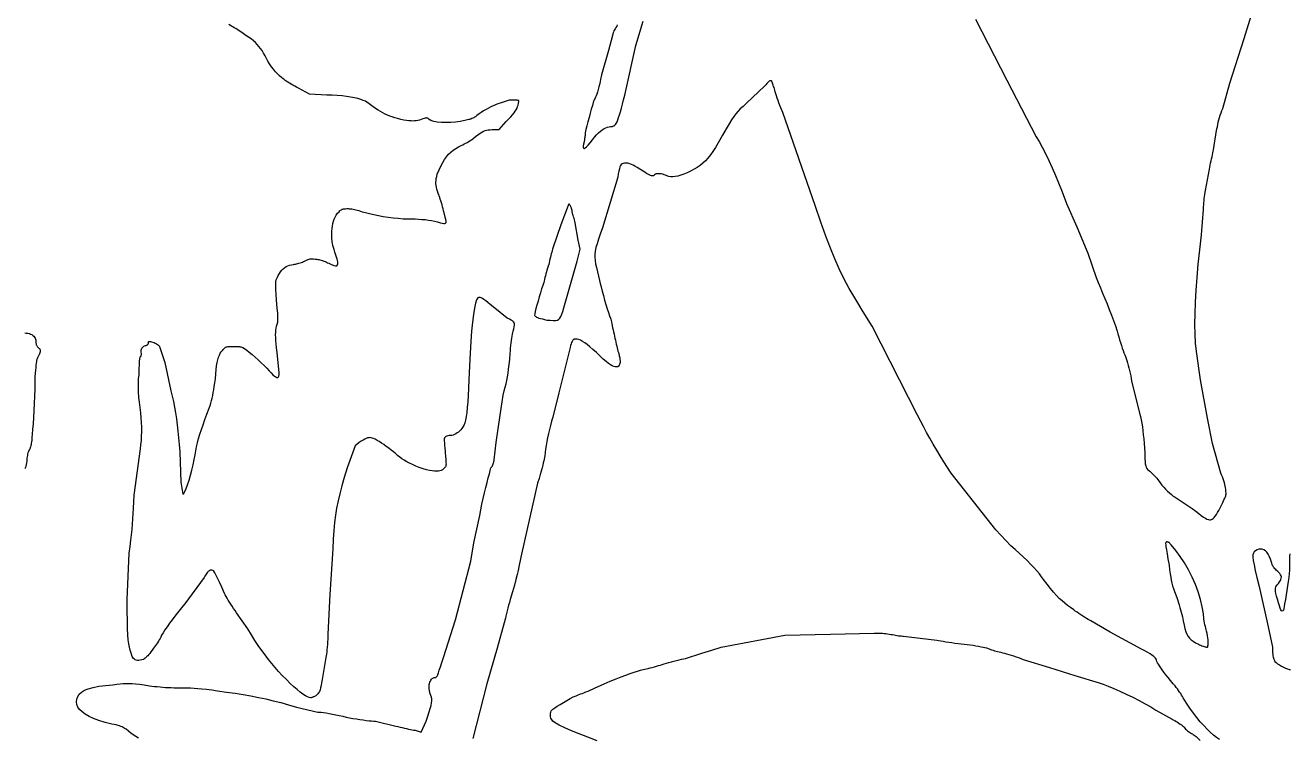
# Model space of a CAD drawing. Extents: x 0.1 to 14.4, y 0 to 16.2.
# Drawn here: x 6.269 to 10.015, y 6.549 to 8.661 of the extents above; entities that cross this region are included whole.
import ezdxf

# ---------------------------------------------------------------- set-up
doc = ezdxf.new("R2010")
doc.units = 0
doc.layers.add('1', color=1, linetype='CONTINUOUS')

msp = doc.modelspace()

# ---------------------------------------------------------------- linework, layer by layer
at = {"layer": '1', "linetype": 'CONTINUOUS'}
for points in [[(9.0841, 8.6787), (9.1772, 8.4985), (9.2643, 8.3303), (9.2728, 8.3162), (9.282, 8.2993), (9.2917, 8.2803), (9.3016, 8.2597), (9.3116, 8.238), (9.3214, 8.2157), (9.3307, 8.1935), (9.3395, 8.1718), (9.3475, 8.1511), (9.3544, 8.1321), (9.3844, 8.0631), (9.4174, 7.985), (9.4414, 7.9129), (9.4478, 7.8982), (9.4543, 7.8828), (9.4609, 7.867), (9.4675, 7.8508), (9.4741, 7.8345), (9.4806, 7.818), (9.4869, 7.8016), (9.493, 7.7853), (9.4989, 7.7693), (9.5045, 7.7538), (9.5065, 7.7455), (9.5087, 7.737), (9.5112, 7.7285), (9.5138, 7.72), (9.5165, 7.7117), (9.5192, 7.7038), (9.5218, 7.6964), (9.5243, 7.6897), (9.5266, 7.6837), (9.5285, 7.6787), (9.5304, 7.6729), (9.5324, 7.6666), (9.5345, 7.6597), (9.5366, 7.6524), (9.5387, 7.6449), (9.5406, 7.6372), (9.5425, 7.6294), (9.5441, 7.6216), (9.5455, 7.614), (9.5465, 7.6066), (9.5706, 7.5105), (9.5731, 7.5012), (9.5753, 7.4914), (9.5772, 7.481), (9.5789, 7.4702), (9.5803, 7.4587), (9.5816, 7.4467), (9.5827, 7.4342), (9.5837, 7.4211), (9.5847, 7.4075), (9.5856, 7.3934), (9.5857, 7.3833), (9.586, 7.3745), (9.5866, 7.367), (9.5874, 7.3605), (9.5886, 7.3551), (9.5901, 7.3506), (9.5921, 7.3468), (9.5944, 7.3438), (9.5973, 7.3413), (9.6006, 7.3393), (9.6216, 7.3183), (9.6263, 7.3112), (9.6313, 7.3043), (9.6365, 7.2977), (9.6419, 7.2913), (9.6475, 7.2853), (9.6532, 7.2796), (9.6589, 7.2743), (9.6646, 7.2695), (9.6702, 7.2651), (9.6757, 7.2613), (9.7267, 7.2282), (9.7368, 7.2199), (9.7456, 7.213), (9.7532, 7.2073), (9.7598, 7.2028), (9.7654, 7.1993), (9.7702, 7.1969), (9.7743, 7.1953), (9.7779, 7.1946), (9.781, 7.1946), (9.7838, 7.1952), (9.7858, 7.1965), (9.7884, 7.1988), (9.7913, 7.2019), (9.7945, 7.2058), (9.798, 7.2106), (9.8017, 7.2162), (9.8055, 7.2225), (9.8094, 7.2297), (9.8131, 7.2376), (9.8168, 7.2462), (9.8193, 7.2512), (9.8215, 7.2555), (9.8233, 7.2591), (9.8247, 7.2624), (9.8258, 7.2654), (9.8265, 7.2683), (9.8269, 7.2713), (9.8269, 7.2745), (9.8265, 7.2781), (9.8258, 7.2823), (9.8256, 7.2854), (9.8251, 7.2893), (9.8243, 7.2939), (9.8231, 7.2989), (9.8217, 7.3044), (9.82, 7.3102), (9.818, 7.3161), (9.8158, 7.322), (9.8134, 7.3278), (9.8108, 7.3333), (9.7868, 7.4204), (9.7718, 7.4955), (9.7508, 7.6096), (9.7387, 7.6937), (9.7365, 7.7183), (9.7351, 7.7452), (9.7346, 7.7743), (9.7349, 7.8057), (9.7361, 7.8393), (9.7381, 7.8751), (9.7409, 7.913), (9.7444, 7.953), (9.7487, 7.995), (9.7538, 8.039), (9.7598, 8.1141), (9.7599, 8.1181), (9.7601, 8.1229), (9.7605, 8.1283), (9.761, 8.1342), (9.7616, 8.1404), (9.7623, 8.1468), (9.7631, 8.1532), (9.764, 8.1595), (9.7649, 8.1655), (9.7658, 8.1712), (9.7778, 8.2342), (9.7788, 8.2399), (9.7799, 8.2459), (9.7811, 8.2522), (9.7824, 8.2586), (9.7838, 8.265), (9.7851, 8.2712), (9.7864, 8.2771), (9.7877, 8.2825), (9.7888, 8.2873), (9.7898, 8.2913), (9.7988, 8.3483), (9.7998, 8.354), (9.801, 8.3601), (9.8023, 8.3666), (9.8038, 8.3733), (9.8056, 8.3803), (9.8074, 8.3873), (9.8095, 8.3943), (9.8118, 8.4012), (9.8142, 8.4079), (9.8168, 8.4144), (9.8378, 8.4895), (9.8799, 8.6216), (9.9099, 8.7177)], [(6.604, 6.5477), (6.596, 6.5524), (6.5886, 6.5572), (6.5816, 6.5622), (6.5746, 6.5676), (6.5676, 6.5736), (6.5648, 6.5754), (6.562, 6.5771), (6.5591, 6.5789), (6.5558, 6.5806), (6.5522, 6.5822), (6.5481, 6.5837), (6.5435, 6.5852), (6.5383, 6.5865), (6.5323, 6.5876), (6.5255, 6.5886), (6.5051, 6.5941), (6.4869, 6.5998), (6.471, 6.6057), (6.4574, 6.6118), (6.4459, 6.6182), (6.4367, 6.6249), (6.4295, 6.6319), (6.4244, 6.6391), (6.4214, 6.6467), (6.4204, 6.6547), (6.4213, 6.6632), (6.4239, 6.6709), (6.4284, 6.6778), (6.4351, 6.6839), (6.4441, 6.6892), (6.4554, 6.6938), (6.4694, 6.6977), (6.4862, 6.701), (6.5058, 6.7036), (6.5285, 6.7057), (6.5395, 6.7073), (6.5493, 6.7086), (6.5583, 6.7094), (6.567, 6.7098), (6.5758, 6.7098), (6.5852, 6.7094), (6.5955, 6.7085), (6.6072, 6.707), (6.6208, 6.7051), (6.6366, 6.7027), (6.644, 6.7018), (6.6517, 6.7009), (6.6596, 6.7001), (6.6678, 6.6993), (6.6761, 6.6986), (6.6844, 6.6979), (6.6928, 6.6974), (6.7012, 6.697), (6.7095, 6.6968), (6.7177, 6.6967), (6.7282, 6.6967), (6.7383, 6.6966), (6.7482, 6.6964), (6.7583, 6.6961), (6.7688, 6.6956), (6.78, 6.6947), (6.7922, 6.6936), (6.8057, 6.6921), (6.8209, 6.6901), (6.8378, 6.6877), (6.8648, 6.6841), (6.8902, 6.6804), (6.9142, 6.6765), (6.9371, 6.6725), (6.9595, 6.6682), (6.9814, 6.6635), (7.0033, 6.6583), (7.0255, 6.6527), (7.0483, 6.6465), (7.0721, 6.6396), (7.1351, 6.6246), (7.1395, 6.6245), (7.1453, 6.6239), (7.1524, 6.6231), (7.1604, 6.6219), (7.1693, 6.6205), (7.1788, 6.6188), (7.1888, 6.6168), (7.1989, 6.6146), (7.2092, 6.6122), (7.2192, 6.6096), (7.2293, 6.6078), (7.2395, 6.606), (7.2498, 6.6044), (7.2598, 6.6028), (7.2695, 6.6014), (7.2787, 6.6001), (7.2871, 6.5991), (7.2946, 6.5983), (7.3011, 6.5978), (7.3063, 6.5976), (7.3664, 6.5826), (7.3727, 6.5815), (7.3792, 6.5802), (7.3857, 6.5787), (7.3921, 6.5771), (7.3983, 6.5755), (7.4042, 6.5739), (7.4098, 6.5726), (7.4149, 6.5715), (7.4195, 6.5708), (7.4234, 6.5706), (7.4414, 6.5646), (7.4565, 6.5976), (7.4614, 6.6125), (7.4655, 6.6251), (7.4687, 6.6355), (7.4711, 6.6443), (7.4726, 6.6517), (7.4733, 6.6579), (7.4733, 6.6634), (7.4724, 6.6685), (7.4708, 6.6735), (7.4685, 6.6787), (7.4676, 6.6814), (7.467, 6.6841), (7.4665, 6.6867), (7.4661, 6.6893), (7.4658, 6.6918), (7.4657, 6.6943), (7.4656, 6.6966), (7.4655, 6.6988), (7.4655, 6.7008), (7.4655, 6.7027), (7.4657, 6.7063), (7.4665, 6.7098), (7.4676, 6.7132), (7.469, 6.7164), (7.4707, 6.7192), (7.4726, 6.7217), (7.4746, 6.7238), (7.4766, 6.7254), (7.4786, 6.7264), (7.4805, 6.7267), (7.4829, 6.7269), (7.485, 6.7275), (7.4869, 6.7289), (7.4887, 6.7314), (7.4906, 6.7354), (7.4928, 6.741), (7.4954, 6.7486), (7.4986, 6.7586), (7.5026, 6.7712), (7.5075, 6.7868), (7.5435, 6.8979), (7.5886, 7.0721), (7.5976, 7.1261), (7.6156, 7.2072), (7.6186, 7.2237), (7.6219, 7.2406), (7.6256, 7.2576), (7.6294, 7.2742), (7.6333, 7.2902), (7.637, 7.3052), (7.6406, 7.3188), (7.6438, 7.3308), (7.6465, 7.3407), (7.6486, 7.3483), (7.6504, 7.3503), (7.6519, 7.3526), (7.6532, 7.3551), (7.6544, 7.3577), (7.6554, 7.3604), (7.6562, 7.3631), (7.6569, 7.3657), (7.6573, 7.3681), (7.6576, 7.3704), (7.6577, 7.3724), (7.6637, 7.4234), (7.6757, 7.5045), (7.6847, 7.5646), (7.688, 7.5765), (7.6909, 7.5875), (7.6934, 7.5978), (7.6955, 7.6079), (7.6974, 7.6182), (7.6992, 7.6292), (7.7008, 7.6412), (7.7024, 7.6547), (7.704, 7.67), (7.7057, 7.6877), (7.7059, 7.6958), (7.7063, 7.7038), (7.7071, 7.7116), (7.708, 7.7192), (7.7091, 7.7264), (7.7103, 7.7331), (7.7114, 7.7393), (7.7126, 7.7449), (7.7137, 7.7497), (7.7147, 7.7538), (7.7163, 7.7611), (7.7175, 7.767), (7.718, 7.7718), (7.7179, 7.7757), (7.717, 7.7789), (7.7152, 7.7816), (7.7123, 7.7842), (7.7084, 7.7867), (7.7032, 7.7895), (7.6967, 7.7928), (7.6547, 7.8258), (7.6463, 7.8332), (7.639, 7.8393), (7.6328, 7.8441), (7.6276, 7.8479), (7.6231, 7.8506), (7.6194, 7.8524), (7.6163, 7.8534), (7.6137, 7.8538), (7.6115, 7.8536), (7.6096, 7.8529), (7.6061, 7.847), (7.6028, 7.8368), (7.5996, 7.8223), (7.5966, 7.8036), (7.5938, 7.7808), (7.5912, 7.754), (7.5888, 7.7234), (7.5865, 7.6891), (7.5845, 7.6511), (7.5826, 7.6096), (7.5817, 7.585), (7.5807, 7.5632), (7.5796, 7.5441), (7.5784, 7.5275), (7.577, 7.5131), (7.5752, 7.5008), (7.5732, 7.4904), (7.5708, 7.4817), (7.5679, 7.4745), (7.5646, 7.4685), (7.5624, 7.4649), (7.5597, 7.4614), (7.5564, 7.458), (7.5527, 7.4548), (7.5488, 7.452), (7.5447, 7.4494), (7.5405, 7.4474), (7.5363, 7.4458), (7.5323, 7.4448), (7.5285, 7.4444), (7.5243, 7.4443), (7.5206, 7.4437), (7.5175, 7.4427), (7.5148, 7.4414), (7.5128, 7.4396), (7.5112, 7.4373), (7.5102, 7.4346), (7.5098, 7.4314), (7.5099, 7.4277), (7.5105, 7.4234), (7.5106, 7.4205), (7.5108, 7.417), (7.5112, 7.4132), (7.5116, 7.4091), (7.512, 7.4047), (7.5125, 7.4001), (7.5129, 7.3954), (7.5132, 7.3906), (7.5134, 7.386), (7.5135, 7.3814), (7.5143, 7.3741), (7.5149, 7.3681), (7.5152, 7.3634), (7.5153, 7.3596), (7.515, 7.3566), (7.5144, 7.3541), (7.5133, 7.352), (7.5119, 7.35), (7.5099, 7.3478), (7.5075, 7.3453), (7.5046, 7.3429), (7.5013, 7.341), (7.4974, 7.3397), (7.4928, 7.3389), (7.4876, 7.3386), (7.4816, 7.3389), (7.4746, 7.3397), (7.4667, 7.341), (7.4576, 7.3429), (7.4474, 7.3453), (7.4362, 7.3498), (7.4257, 7.3541), (7.4161, 7.3583), (7.4072, 7.3625), (7.399, 7.3667), (7.3914, 7.3711), (7.3845, 7.3755), (7.378, 7.3802), (7.372, 7.3852), (7.3664, 7.3904), (7.3598, 7.3959), (7.3529, 7.4014), (7.3457, 7.4069), (7.3384, 7.4123), (7.3311, 7.4174), (7.324, 7.4222), (7.3172, 7.4265), (7.3109, 7.4302), (7.3052, 7.4332), (7.3003, 7.4354), (7.2968, 7.437), (7.2933, 7.4379), (7.2899, 7.4383), (7.2864, 7.4381), (7.2827, 7.4373), (7.2787, 7.4359), (7.2743, 7.4338), (7.2695, 7.431), (7.2642, 7.4276), (7.2583, 7.4234), (7.2462, 7.4144), (7.2222, 7.3483), (7.2138, 7.3203), (7.2066, 7.2951), (7.2005, 7.2721), (7.1953, 7.2504), (7.1911, 7.2294), (7.1876, 7.2082), (7.1849, 7.1863), (7.1828, 7.1628), (7.1813, 7.137), (7.1802, 7.1081), (7.1712, 6.973), (7.1652, 6.8559), (7.1651, 6.8484), (7.1648, 6.8406), (7.1644, 6.8326), (7.1639, 6.8246), (7.1633, 6.8168), (7.1626, 6.8094), (7.1618, 6.8025), (7.1609, 6.7963), (7.1601, 6.791), (7.1592, 6.7868), (7.1502, 6.7327), (7.1484, 6.7211), (7.1468, 6.7112), (7.1452, 6.7029), (7.1436, 6.696), (7.1419, 6.6903), (7.14, 6.6856), (7.1378, 6.6817), (7.1353, 6.6783), (7.1325, 6.6754), (7.1291, 6.6727), (7.1273, 6.6718), (7.1255, 6.6709), (7.1238, 6.67), (7.1221, 6.6693), (7.1205, 6.6685), (7.119, 6.6679), (7.1175, 6.6674), (7.1162, 6.667), (7.1151, 6.6668), (7.1141, 6.6667), (7.11, 6.6674), (7.1048, 6.6695), (7.0986, 6.673), (7.0914, 6.6778), (7.0833, 6.6839), (7.0743, 6.6913), (7.0645, 6.6999), (7.0538, 6.7097), (7.0423, 6.7207), (7.03, 6.7327), (7.0194, 6.7445), (7.009, 6.7563), (6.9989, 6.7684), (6.9889, 6.7809), (6.979, 6.7939), (6.9691, 6.8075), (6.9591, 6.8219), (6.9489, 6.8372), (6.9386, 6.8535), (6.9279, 6.8709), (6.8949, 6.9189), (6.8904, 6.9253), (6.886, 6.9318), (6.8816, 6.9382), (6.8774, 6.9446), (6.8735, 6.9508), (6.8698, 6.9568), (6.8665, 6.9623), (6.8635, 6.9675), (6.8609, 6.972), (6.8589, 6.976), (6.8506, 6.9948), (6.8438, 7.01), (6.8382, 7.0219), (6.8337, 7.031), (6.83, 7.0375), (6.8269, 7.0419), (6.8242, 7.0445), (6.8218, 7.0457), (6.8194, 7.0457), (6.8168, 7.045), (6.8157, 7.0448), (6.8144, 7.044), (6.8127, 7.0428), (6.8109, 7.0411), (6.8089, 7.039), (6.8069, 7.0366), (6.8048, 7.0339), (6.8027, 7.0308), (6.8007, 7.0275), (6.7988, 7.024), (6.7417, 6.9459), (6.735, 6.9381), (6.7276, 6.9291), (6.7198, 6.9192), (6.7118, 6.9089), (6.7038, 6.8983), (6.6961, 6.8878), (6.6889, 6.8777), (6.6825, 6.8683), (6.677, 6.8599), (6.6727, 6.8529), (6.6715, 6.8499), (6.6699, 6.8465), (6.6679, 6.8427), (6.6655, 6.8387), (6.6629, 6.8345), (6.6601, 6.8301), (6.6572, 6.8258), (6.6543, 6.8216), (6.6514, 6.8176), (6.6486, 6.8138), (6.6444, 6.8079), (6.6406, 6.8029), (6.6372, 6.7985), (6.6342, 6.7948), (6.6314, 6.7917), (6.6288, 6.7889), (6.6262, 6.7866), (6.6238, 6.7845), (6.6212, 6.7826), (6.6186, 6.7808), (6.6135, 6.7793), (6.6088, 6.7783), (6.6047, 6.7778), (6.6009, 6.7779), (6.5976, 6.7785), (6.5946, 6.7797), (6.592, 6.7814), (6.5896, 6.7837), (6.5875, 6.7865), (6.5856, 6.7898), (6.5823, 6.7991), (6.5794, 6.8079), (6.577, 6.8168), (6.5751, 6.8269), (6.5736, 6.839), (6.5724, 6.8538), (6.5715, 6.8723), (6.571, 6.8952), (6.5707, 6.9235), (6.5706, 6.958), (6.5766, 7.0961), (6.5791, 7.1158), (6.5813, 7.1338), (6.5832, 7.1505), (6.5849, 7.1663), (6.5863, 7.1817), (6.5876, 7.1971), (6.5887, 7.2129), (6.5897, 7.2296), (6.5907, 7.2476), (6.5916, 7.2673), (6.6096, 7.4054), (6.6112, 7.4173), (6.6125, 7.4296), (6.6133, 7.4422), (6.6137, 7.4553), (6.6137, 7.4688), (6.6133, 7.4828), (6.6124, 7.4973), (6.611, 7.5122), (6.609, 7.5276), (6.6066, 7.5435), (6.6058, 7.5505), (6.6051, 7.557), (6.6046, 7.5632), (6.6043, 7.5692), (6.604, 7.5751), (6.6038, 7.5809), (6.6037, 7.5869), (6.6036, 7.5931), (6.6036, 7.5996), (6.6036, 7.6066), (6.6044, 7.6122), (6.6051, 7.618), (6.6056, 7.6239), (6.606, 7.6298), (6.6062, 7.6355), (6.6064, 7.641), (6.6065, 7.6461), (6.6066, 7.6506), (6.6066, 7.6545), (6.6066, 7.6577), (6.6067, 7.6612), (6.6069, 7.6645), (6.6072, 7.6675), (6.6077, 7.6703), (6.6081, 7.6727), (6.6086, 7.6747), (6.609, 7.6764), (6.6093, 7.6776), (6.6096, 7.6787), (6.6104, 7.6788), (6.6111, 7.6793), (6.6116, 7.6801), (6.612, 7.681), (6.6122, 7.6821), (6.6124, 7.6832), (6.6125, 7.6844), (6.6126, 7.6856), (6.6126, 7.6867), (6.6126, 7.6877), (6.612, 7.6912), (6.6118, 7.6945), (6.6122, 7.6976), (6.6129, 7.7005), (6.6141, 7.7031), (6.6156, 7.7054), (6.6175, 7.7075), (6.6196, 7.7092), (6.622, 7.7106), (6.6246, 7.7117), (6.6263, 7.7118), (6.6279, 7.7121), (6.6292, 7.7125), (6.6304, 7.7131), (6.6314, 7.714), (6.6322, 7.7149), (6.6328, 7.7161), (6.6333, 7.7175), (6.6335, 7.719), (6.6336, 7.7207), (6.6336, 7.7215), (6.6337, 7.7222), (6.6337, 7.7227), (6.634, 7.7233), (6.6347, 7.7236), (6.6352, 7.7237), (6.6358, 7.7237), (6.6366, 7.7237), (6.6396, 7.7235), (6.6429, 7.7227), (6.6465, 7.7216), (6.6502, 7.7202), (6.6539, 7.7185), (6.6574, 7.7166), (6.6606, 7.7146), (6.6633, 7.7126), (6.6653, 7.7106), (6.6667, 7.7087), (6.6817, 7.6607), (6.6997, 7.5766), (6.7039, 7.5611), (6.7077, 7.5451), (6.711, 7.5288), (6.714, 7.5119), (6.7166, 7.4944), (6.7189, 7.4763), (6.7211, 7.4574), (6.723, 7.4379), (6.7249, 7.4176), (6.7267, 7.3964), (6.7297, 7.3063), (6.7357, 7.2703), (6.738, 7.2723), (6.7412, 7.2781), (6.745, 7.287), (6.7493, 7.2985), (6.7538, 7.3119), (6.7582, 7.3267), (6.7625, 7.3422), (6.7663, 7.3579), (6.7695, 7.3732), (6.7718, 7.3874), (6.7738, 7.3991), (6.7761, 7.411), (6.779, 7.4231), (6.7823, 7.4356), (6.786, 7.4486), (6.7904, 7.4622), (6.7953, 7.4766), (6.8008, 7.4918), (6.807, 7.5081), (6.8138, 7.5255), (6.8163, 7.5334), (6.8186, 7.5409), (6.8205, 7.5483), (6.8223, 7.5557), (6.8239, 7.5634), (6.8255, 7.5716), (6.827, 7.5804), (6.8285, 7.59), (6.8301, 7.6007), (6.8318, 7.6126), (6.8328, 7.627), (6.834, 7.6398), (6.8354, 7.651), (6.8371, 7.6608), (6.839, 7.6693), (6.8411, 7.6766), (6.8436, 7.6829), (6.8463, 7.6882), (6.8494, 7.6928), (6.8529, 7.6967), (6.8554, 7.7), (6.8577, 7.7026), (6.8599, 7.7046), (6.8621, 7.7061), (6.8645, 7.7072), (6.8671, 7.7079), (6.8701, 7.7084), (6.8737, 7.7086), (6.8779, 7.7087), (6.8829, 7.7087), (6.8864, 7.7087), (6.8898, 7.7087), (6.893, 7.7086), (6.896, 7.7085), (6.899, 7.7083), (6.9019, 7.7081), (6.9047, 7.7077), (6.9075, 7.7072), (6.9102, 7.7065), (6.9129, 7.7057), (6.9182, 7.7022), (6.9248, 7.6974), (6.9324, 7.6913), (6.9408, 7.6844), (6.9497, 7.6768), (6.9588, 7.6687), (6.9677, 7.6604), (6.9762, 7.6522), (6.9841, 7.6442), (6.991, 7.6366), (6.9969, 7.6301), (7.0022, 7.6248), (7.0068, 7.6208), (7.0106, 7.6181), (7.0139, 7.6167), (7.0165, 7.6167), (7.0185, 7.6181), (7.0199, 7.6209), (7.0207, 7.625), (7.021, 7.6306), (7.015, 7.6907), (7.0134, 7.7042), (7.0121, 7.7159), (7.0112, 7.7261), (7.0107, 7.735), (7.0105, 7.7429), (7.0107, 7.7499), (7.0112, 7.7564), (7.0121, 7.7626), (7.0134, 7.7686), (7.015, 7.7748), (7.0158, 7.7775), (7.0165, 7.7804), (7.0169, 7.7835), (7.0172, 7.7869), (7.0173, 7.7909), (7.0172, 7.7955), (7.0169, 7.8009), (7.0165, 7.8072), (7.0158, 7.8144), (7.015, 7.8228), (7.0134, 7.8455), (7.0122, 7.8634), (7.0113, 7.8773), (7.0109, 7.8878), (7.0109, 7.8956), (7.0113, 7.9015), (7.0123, 7.9061), (7.0137, 7.9101), (7.0156, 7.9141), (7.018, 7.9189), (7.0216, 7.9249), (7.0253, 7.9301), (7.0291, 7.9348), (7.033, 7.9388), (7.0372, 7.9422), (7.0416, 7.9451), (7.0463, 7.9475), (7.0515, 7.9494), (7.057, 7.9509), (7.0631, 7.952), (7.0659, 7.9521), (7.0691, 7.9526), (7.0725, 7.9533), (7.076, 7.9543), (7.0796, 7.9553), (7.0832, 7.9565), (7.0867, 7.9577), (7.0901, 7.9589), (7.0932, 7.96), (7.0961, 7.961), (7.1003, 7.9634), (7.1039, 7.9653), (7.1071, 7.9668), (7.1101, 7.9678), (7.113, 7.9685), (7.116, 7.9687), (7.1192, 7.9687), (7.1229, 7.9684), (7.1272, 7.9678), (7.1321, 7.967), (7.135, 7.9668), (7.1382, 7.9663), (7.1416, 7.9655), (7.1452, 7.9645), (7.149, 7.9632), (7.1529, 7.9618), (7.1568, 7.9602), (7.1607, 7.9585), (7.1645, 7.9568), (7.1682, 7.955), (7.1764, 7.9511), (7.183, 7.9486), (7.1881, 7.9475), (7.1918, 7.948), (7.1941, 7.9501), (7.195, 7.9539), (7.1946, 7.9595), (7.193, 7.967), (7.1901, 7.9764), (7.1862, 7.988), (7.1837, 7.9956), (7.1818, 8.0023), (7.1803, 8.0082), (7.1791, 8.0135), (7.1783, 8.0184), (7.1777, 8.023), (7.1774, 8.0275), (7.1772, 8.0321), (7.1772, 8.0369), (7.1772, 8.042), (7.1774, 8.0501), (7.1779, 8.0579), (7.1789, 8.0654), (7.1803, 8.0726), (7.1821, 8.0796), (7.1843, 8.0861), (7.187, 8.0923), (7.1902, 8.0981), (7.194, 8.1033), (7.1982, 8.1081), (7.2007, 8.1105), (7.203, 8.1125), (7.2052, 8.114), (7.2073, 8.1152), (7.2095, 8.116), (7.2118, 8.1165), (7.2145, 8.1169), (7.2175, 8.117), (7.2211, 8.1171), (7.2252, 8.1171), (7.2288, 8.117), (7.2325, 8.1168), (7.2362, 8.1163), (7.24, 8.1157), (7.244, 8.1149), (7.2481, 8.1139), (7.2525, 8.1127), (7.2571, 8.1113), (7.262, 8.1098), (7.2673, 8.1081), (7.2771, 8.1053), (7.2885, 8.1025), (7.3012, 8.0996), (7.3148, 8.0968), (7.3292, 8.0942), (7.344, 8.0919), (7.359, 8.0899), (7.3739, 8.0884), (7.3885, 8.0874), (7.4024, 8.0871), (7.4131, 8.087), (7.4236, 8.0867), (7.4339, 8.0862), (7.444, 8.0854), (7.4538, 8.0845), (7.4634, 8.0832), (7.4726, 8.0816), (7.4816, 8.0798), (7.4902, 8.0776), (7.4985, 8.0751), (7.5042, 8.0736), (7.5087, 8.0728), (7.512, 8.0728), (7.5142, 8.0739), (7.5154, 8.0762), (7.5156, 8.0798), (7.5148, 8.085), (7.5132, 8.0918), (7.5107, 8.1005), (7.5075, 8.1111), (7.5064, 8.1167), (7.5051, 8.1225), (7.5035, 8.1284), (7.5018, 8.1343), (7.5, 8.14), (7.4982, 8.1455), (7.4965, 8.1506), (7.4949, 8.1551), (7.4936, 8.159), (7.4925, 8.1622), (7.4901, 8.169), (7.4881, 8.175), (7.4867, 8.1805), (7.4858, 8.1857), (7.4854, 8.1907), (7.4854, 8.1957), (7.4858, 8.2008), (7.4866, 8.2064), (7.4879, 8.2124), (7.4895, 8.2192), (7.4948, 8.232), (7.5001, 8.2435), (7.5054, 8.2538), (7.5108, 8.2629), (7.5165, 8.271), (7.5226, 8.2782), (7.5291, 8.2847), (7.5362, 8.2904), (7.544, 8.2956), (7.5526, 8.3003), (7.5563, 8.3022), (7.5604, 8.3042), (7.5647, 8.3064), (7.5691, 8.3088), (7.5736, 8.3112), (7.5781, 8.3137), (7.5825, 8.3163), (7.5868, 8.3189), (7.5908, 8.3216), (7.5946, 8.3243), (7.6029, 8.3309), (7.61, 8.3364), (7.6162, 8.3408), (7.6216, 8.3442), (7.6265, 8.3468), (7.6311, 8.3488), (7.6357, 8.35), (7.6405, 8.3508), (7.6458, 8.3512), (7.6517, 8.3514), (7.6727, 8.3514), (7.6937, 8.3754), (7.7012, 8.383), (7.7075, 8.3896), (7.7128, 8.3956), (7.7172, 8.4009), (7.7207, 8.4058), (7.7235, 8.4104), (7.7257, 8.4149), (7.7274, 8.4195), (7.7287, 8.4243), (7.7297, 8.4294), (7.7305, 8.4319), (7.7311, 8.4338), (7.7314, 8.4353), (7.7313, 8.4365), (7.7309, 8.4373), (7.7299, 8.4379), (7.7285, 8.4382), (7.7266, 8.4384), (7.724, 8.4384), (7.7207, 8.4384), (7.7027, 8.4384), (7.6757, 8.4294), (7.6692, 8.4274), (7.6624, 8.4248), (7.6555, 8.4218), (7.6483, 8.4185), (7.6411, 8.4148), (7.6339, 8.4108), (7.6268, 8.4067), (7.6198, 8.4023), (7.6131, 8.3979), (7.6066, 8.3934), (7.6046, 8.3916), (7.6024, 8.3898), (7.5999, 8.3881), (7.5973, 8.3866), (7.5946, 8.3851), (7.5919, 8.3839), (7.5893, 8.3828), (7.5868, 8.382), (7.5846, 8.3816), (7.5826, 8.3814), (7.5709, 8.3781), (7.5577, 8.3756), (7.5437, 8.3738), (7.5293, 8.3727), (7.515, 8.3724), (7.5015, 8.3727), (7.4893, 8.3738), (7.4788, 8.3756), (7.4707, 8.3781), (7.4655, 8.3814), (7.4638, 8.383), (7.4624, 8.3843), (7.461, 8.3852), (7.4596, 8.3857), (7.458, 8.3859), (7.4559, 8.3857), (7.4534, 8.3852), (7.4503, 8.3843), (7.4463, 8.383), (7.4414, 8.3814), (7.4363, 8.3798), (7.4314, 8.3785), (7.4268, 8.3776), (7.422, 8.3771), (7.417, 8.3769), (7.4116, 8.3771), (7.4055, 8.3776), (7.3986, 8.3785), (7.3906, 8.3798), (7.3814, 8.3814), (7.372, 8.384), (7.3635, 8.3865), (7.3557, 8.3891), (7.3485, 8.3917), (7.3416, 8.3945), (7.3349, 8.3976), (7.3282, 8.401), (7.3213, 8.4049), (7.3141, 8.4093), (7.3063, 8.4144), (7.2763, 8.4354), (7.2702, 8.4381), (7.2627, 8.4408), (7.2539, 8.4433), (7.2439, 8.4457), (7.2327, 8.4478), (7.2205, 8.4497), (7.2072, 8.4513), (7.1931, 8.4524), (7.178, 8.4532), (7.1622, 8.4535), (7.1111, 8.4565), (7.0781, 8.4745), (7.0726, 8.4773), (7.0671, 8.4802), (7.0615, 8.4832), (7.0562, 8.4862), (7.0511, 8.4891), (7.0463, 8.492), (7.042, 8.4947), (7.0383, 8.4972), (7.0353, 8.4995), (7.033, 8.5015), (7.0275, 8.5056), (7.0217, 8.5107), (7.0157, 8.5166), (7.0097, 8.5232), (7.0038, 8.5304), (6.998, 8.538), (6.9925, 8.546), (6.9875, 8.5542), (6.9829, 8.5624), (6.979, 8.5706), (6.9745, 8.5783), (6.9702, 8.5855), (6.9657, 8.5921), (6.9611, 8.5982), (6.9561, 8.604), (6.9507, 8.6095), (6.9447, 8.6148), (6.9379, 8.6201), (6.9304, 8.6253), (6.9219, 8.6306), (6.9181, 8.6334), (6.9141, 8.6363), (6.9098, 8.6393), (6.9054, 8.6423), (6.9009, 8.6453), (6.8964, 8.6481), (6.892, 8.6509), (6.8877, 8.6534), (6.8837, 8.6557), (6.8799, 8.6577), (6.8715, 8.6634)], [(8.0229, 8.6623), (8.021, 8.6577), (8.0185, 8.6541), (8.0163, 8.6505), (8.0145, 8.6471), (8.0129, 8.6438), (8.0116, 8.6408), (8.0106, 8.638), (8.0099, 8.6355), (8.0094, 8.6334), (8.0091, 8.6318), (8.009, 8.6306), (7.997, 8.5856), (7.976, 8.5135), (7.9734, 8.5001), (7.9709, 8.4884), (7.9686, 8.4785), (7.9664, 8.47), (7.9643, 8.4628), (7.9623, 8.4569), (7.9604, 8.4519), (7.9586, 8.4478), (7.9568, 8.4444), (7.955, 8.4414), (7.9536, 8.4379), (7.9516, 8.4314), (7.9489, 8.4225), (7.9459, 8.4117), (7.9426, 8.3998), (7.9392, 8.3872), (7.9359, 8.3745), (7.9328, 8.3625), (7.9301, 8.3515), (7.9279, 8.3423), (7.9278, 8.3396), (7.9276, 8.3367), (7.9273, 8.3337), (7.9269, 8.3307), (7.9264, 8.3277), (7.926, 8.3248), (7.9256, 8.3221), (7.9252, 8.3196), (7.925, 8.3173), (7.9249, 8.3153), (7.9228, 8.308), (7.9217, 8.3024), (7.9216, 8.2985), (7.9226, 8.2962), (7.9245, 8.2958), (7.9275, 8.2972), (7.9315, 8.3003), (7.9364, 8.3054), (7.9422, 8.3124), (7.9489, 8.3213), (7.9552, 8.329), (7.9612, 8.3358), (7.9671, 8.3417), (7.9727, 8.3467), (7.9782, 8.351), (7.9835, 8.3544), (7.9887, 8.357), (7.9936, 8.3589), (7.9984, 8.36), (8.003, 8.3604), (8.0048, 8.3605), (8.0066, 8.3607), (8.0083, 8.3611), (8.01, 8.3616), (8.0116, 8.3622), (8.0132, 8.363), (8.0146, 8.3637), (8.0159, 8.3646), (8.017, 8.3655), (8.018, 8.3664), (8.0199, 8.3697), (8.022, 8.3743), (8.0242, 8.3801), (8.0267, 8.3871), (8.0293, 8.3953), (8.0321, 8.4046), (8.035, 8.4152), (8.0382, 8.4268), (8.0415, 8.4396), (8.045, 8.4535), (8.0781, 8.6006), (8.0991, 8.6727)], [(9.8077, 6.5437), (9.7988, 6.5495), (9.7896, 6.5565), (9.7801, 6.5646), (9.7704, 6.5739), (9.7605, 6.5843), (9.7504, 6.5957), (9.7402, 6.6081), (9.73, 6.6215), (9.7198, 6.6357), (9.7097, 6.6508), (9.6997, 6.6667), (9.6976, 6.6705), (9.6951, 6.6748), (9.6923, 6.6793), (9.6891, 6.6841), (9.6858, 6.6888), (9.6824, 6.6935), (9.679, 6.6979), (9.6757, 6.702), (9.6725, 6.7057), (9.6697, 6.7087), (9.6619, 6.7183), (9.6549, 6.7271), (9.6485, 6.7353), (9.6428, 6.7428), (9.6378, 6.7496), (9.6334, 6.7558), (9.6295, 6.7614), (9.6263, 6.7665), (9.6237, 6.7709), (9.6216, 6.7748), (9.6206, 6.7782), (9.6192, 6.7814), (9.6174, 6.7844), (9.6149, 6.7875), (9.6115, 6.7905), (9.6071, 6.7938), (9.6016, 6.7973), (9.5948, 6.8013), (9.5865, 6.8057), (9.5766, 6.8108), (9.4835, 6.8619), (9.4264, 6.8949), (9.4225, 6.897), (9.4179, 6.8995), (9.4129, 6.9024), (9.4076, 6.9057), (9.402, 6.9092), (9.3964, 6.9128), (9.3908, 6.9166), (9.3853, 6.9205), (9.3801, 6.9242), (9.3754, 6.9279), (9.3659, 6.9342), (9.3571, 6.9405), (9.3487, 6.947), (9.3406, 6.954), (9.3326, 6.9617), (9.3244, 6.9703), (9.3157, 6.98), (9.3065, 6.9911), (9.2964, 7.0037), (9.2853, 7.018), (9.2801, 7.0257), (9.2736, 7.0341), (9.2659, 7.0432), (9.2571, 7.0529), (9.2474, 7.0631), (9.2369, 7.0736), (9.2256, 7.0844), (9.2139, 7.0953), (9.2017, 7.1062), (9.1892, 7.1171), (9.1441, 7.1652), (9.012, 7.3333), (9.0012, 7.3498), (8.9905, 7.3667), (8.9798, 7.3839), (8.9694, 7.4014), (8.9591, 7.4189), (8.9491, 7.4365), (8.9394, 7.4539), (8.9301, 7.4711), (8.9213, 7.488), (8.9129, 7.5045), (8.7778, 7.7688), (8.7513, 7.8112), (8.7292, 7.8477), (8.7104, 7.88), (8.6944, 7.9097), (8.6802, 7.9384), (8.6671, 7.9679), (8.6543, 7.9997), (8.6409, 8.0356), (8.6263, 8.0772), (8.6096, 8.1261), (8.5135, 8.4024), (8.5107, 8.409), (8.5078, 8.4159), (8.5049, 8.4231), (8.502, 8.4304), (8.4992, 8.4377), (8.4967, 8.4448), (8.4943, 8.4515), (8.4923, 8.4579), (8.4907, 8.4635), (8.4895, 8.4685), (8.4885, 8.4721), (8.4874, 8.4759), (8.4862, 8.4796), (8.485, 8.4832), (8.4839, 8.4865), (8.4828, 8.4894), (8.4819, 8.4919), (8.4811, 8.4938), (8.4805, 8.4955), (8.4795, 8.4962), (8.4783, 8.4965), (8.4769, 8.4964), (8.4752, 8.4958), (8.4733, 8.4947), (8.4712, 8.4931), (8.4687, 8.4909), (8.466, 8.4881), (8.4629, 8.4846), (8.4595, 8.4805), (8.4054, 8.4294), (8.3956, 8.4204), (8.3874, 8.4126), (8.3804, 8.4055), (8.3741, 8.3981), (8.3679, 8.39), (8.3613, 8.3803), (8.3539, 8.3684), (8.3451, 8.3536), (8.3344, 8.3351), (8.3213, 8.3123), (8.3135, 8.2988), (8.306, 8.2868), (8.2987, 8.2764), (8.2915, 8.2672), (8.2842, 8.259), (8.2766, 8.2518), (8.2685, 8.2453), (8.2599, 8.2393), (8.2505, 8.2337), (8.2402, 8.2282), (8.2298, 8.2233), (8.22, 8.2192), (8.211, 8.216), (8.2026, 8.2136), (8.1948, 8.2121), (8.1877, 8.2114), (8.1812, 8.2114), (8.1753, 8.2123), (8.1699, 8.2139), (8.1652, 8.2162), (8.1614, 8.2178), (8.1574, 8.2191), (8.1533, 8.22), (8.1492, 8.2205), (8.1453, 8.2207), (8.1416, 8.2205), (8.1383, 8.22), (8.1356, 8.2191), (8.1335, 8.2178), (8.1321, 8.2162), (8.131, 8.2148), (8.1293, 8.214), (8.1271, 8.2139), (8.1244, 8.2144), (8.1212, 8.2155), (8.1176, 8.2171), (8.1136, 8.2192), (8.1092, 8.2218), (8.1043, 8.2248), (8.0991, 8.2282), (8.0899, 8.234), (8.082, 8.2388), (8.0752, 8.2427), (8.0694, 8.2458), (8.0646, 8.2481), (8.0604, 8.2499), (8.0568, 8.251), (8.0536, 8.2518), (8.0508, 8.2522), (8.048, 8.2523), (8.0439, 8.2521), (8.0404, 8.2513), (8.0374, 8.25), (8.0348, 8.2478), (8.0327, 8.2447), (8.0307, 8.2406), (8.029, 8.2352), (8.0274, 8.2284), (8.0258, 8.2201), (8.024, 8.2102), (7.979, 8.0601), (7.9724, 8.0418), (7.967, 8.0263), (7.9628, 8.013), (7.9597, 8.0015), (7.9576, 7.9914), (7.9565, 7.982), (7.9563, 7.973), (7.9571, 7.9638), (7.9586, 7.9539), (7.961, 7.9429), (7.97, 7.9039), (7.9721, 7.8954), (7.9748, 7.8849), (7.978, 7.8727), (7.9816, 7.8596), (7.9854, 7.8461), (7.9892, 7.8328), (7.993, 7.8202), (7.9967, 7.809), (8, 7.7996), (8.003, 7.7928), (8.0039, 7.7897), (8.0048, 7.7857), (8.0058, 7.7811), (8.0068, 7.7759), (8.0079, 7.7703), (8.0091, 7.7642), (8.0103, 7.758), (8.0117, 7.7516), (8.0133, 7.7451), (8.015, 7.7387), (8.016, 7.7332), (8.0171, 7.7274), (8.0184, 7.7215), (8.0197, 7.7156), (8.021, 7.7098), (8.0224, 7.7044), (8.0237, 7.6993), (8.0249, 7.6947), (8.026, 7.6908), (8.027, 7.6877), (8.0287, 7.6809), (8.0299, 7.675), (8.0307, 7.6698), (8.0312, 7.6653), (8.0312, 7.6614), (8.0307, 7.6581), (8.0298, 7.6552), (8.0284, 7.6527), (8.0265, 7.6505), (8.024, 7.6486), (8.0204, 7.648), (8.0166, 7.6481), (8.0125, 7.649), (8.0079, 7.6509), (8.0026, 7.6539), (7.9966, 7.6582), (7.9895, 7.6638), (7.9814, 7.671), (7.9719, 7.6799), (7.961, 7.6907), (7.9508, 7.6999), (7.9417, 7.7077), (7.9336, 7.7143), (7.9265, 7.7196), (7.92, 7.7237), (7.9143, 7.7268), (7.909, 7.7289), (7.9041, 7.73), (7.8994, 7.7303), (7.8949, 7.7297), (7.894, 7.7296), (7.8931, 7.7293), (7.8921, 7.7285), (7.8911, 7.7273), (7.89, 7.7256), (7.8888, 7.7232), (7.8876, 7.7202), (7.8861, 7.7163), (7.8846, 7.7115), (7.8829, 7.7057), (7.8498, 7.5706), (7.8318, 7.4985), (7.8283, 7.4866), (7.825, 7.4745), (7.8219, 7.4623), (7.819, 7.4501), (7.8164, 7.4381), (7.8141, 7.4263), (7.8121, 7.4149), (7.8103, 7.404), (7.8089, 7.3938), (7.8078, 7.3844), (7.8069, 7.3798), (7.8059, 7.3748), (7.8048, 7.3693), (7.8034, 7.3632), (7.8018, 7.3562), (7.7998, 7.3483), (7.7974, 7.3392), (7.7945, 7.3287), (7.7909, 7.3168), (7.7868, 7.3033), (7.7387, 7.0931), (7.737, 7.0835), (7.7353, 7.0744), (7.7335, 7.0652), (7.7314, 7.0555), (7.729, 7.0447), (7.726, 7.0323), (7.7223, 7.018), (7.7178, 7.0011), (7.7123, 6.9813), (7.7057, 6.958), (7.7031, 6.9497), (7.7007, 6.9413), (7.6984, 6.9328), (7.6963, 6.9246), (7.6944, 6.9167), (7.6927, 6.9093), (7.6912, 6.9027), (7.6898, 6.8969), (7.6887, 6.8923), (7.6877, 6.8889), (7.6667, 6.8138), (7.6366, 6.7087), (7.5946, 6.5465)], [(6.2675, 7.7486), (6.2714, 7.7484), (6.2763, 7.7477), (6.2806, 7.7467), (6.2845, 7.7453), (6.2881, 7.7435), (6.2912, 7.7415), (6.2939, 7.7391), (6.2962, 7.7365), (6.298, 7.7336), (6.2992, 7.7306), (6.3, 7.7272), (6.3003, 7.7237), (6.3003, 7.7212), (6.3003, 7.719), (6.3005, 7.717), (6.3007, 7.7152), (6.3011, 7.7136), (6.3016, 7.712), (6.3024, 7.7105), (6.3034, 7.709), (6.3047, 7.7074), (6.3063, 7.7057), (6.3087, 7.7039), (6.3106, 7.702), (6.312, 7.7001), (6.3128, 7.6979), (6.3131, 7.6956), (6.3128, 7.6929), (6.312, 7.69), (6.3106, 7.6867), (6.3087, 7.6829), (6.3063, 7.6787), (6.3047, 7.6751), (6.3034, 7.6716), (6.3023, 7.6678), (6.3014, 7.6636), (6.3007, 7.6588), (6.3, 7.6532), (6.2994, 7.6465), (6.2988, 7.6387), (6.2981, 7.6295), (6.2973, 7.6186), (6.2971, 7.6012), (6.2966, 7.5817), (6.2959, 7.561), (6.295, 7.5396), (6.2939, 7.5184), (6.2928, 7.498), (6.2916, 7.4791), (6.2904, 7.4624), (6.2893, 7.4486), (6.2883, 7.4384), (6.2882, 7.4356), (6.288, 7.4324), (6.2876, 7.429), (6.287, 7.4255), (6.2864, 7.4219), (6.2857, 7.4183), (6.2849, 7.4148), (6.2841, 7.4114), (6.2832, 7.4083), (6.2823, 7.4054), (6.2806, 7.4033), (6.279, 7.4005), (6.2777, 7.3972), (6.2765, 7.3936), (6.2755, 7.3896), (6.2747, 7.3855), (6.2741, 7.3813), (6.2736, 7.3772), (6.2734, 7.3731), (6.2733, 7.3694), (6.2724, 7.3635), (6.2714, 7.3583), (6.2703, 7.3537), (6.2691, 7.3494), (6.2676, 7.3453)], [(10.0154, 7.0942), (10.0152, 7.0869), (10.0151, 7.0801), (10.015, 7.0737), (10.015, 7.068), (10.015, 7.0631), (10.0148, 7.0551), (10.0143, 7.0457), (10.0135, 7.0351), (10.0123, 7.0236), (10.0109, 7.0113), (10.0092, 6.9984), (10.0072, 6.9852), (10.005, 6.972), (10.0026, 6.9588), (10, 6.9459), (9.999, 6.9378), (9.9978, 6.9316), (9.9965, 6.9271), (9.995, 6.9245), (9.9932, 6.9238), (9.9914, 6.925), (9.9893, 6.9281), (9.987, 6.9331), (9.9846, 6.94), (9.982, 6.9489), (9.9787, 6.9597), (9.9762, 6.9687), (9.9744, 6.9762), (9.9733, 6.9824), (9.973, 6.9876), (9.9733, 6.992), (9.9744, 6.9958), (9.9762, 6.9992), (9.9787, 7.0025), (9.982, 7.006), (9.9852, 7.0103), (9.9877, 7.0144), (9.9895, 7.0181), (9.9904, 7.0217), (9.9906, 7.0252), (9.99, 7.0285), (9.9885, 7.0318), (9.9862, 7.0351), (9.983, 7.0385), (9.979, 7.042), (9.9764, 7.0447), (9.9739, 7.0472), (9.9717, 7.0496), (9.9696, 7.052), (9.9677, 7.0544), (9.966, 7.057), (9.9645, 7.0596), (9.9631, 7.0625), (9.9619, 7.0656), (9.961, 7.0691), (9.9581, 7.0784), (9.9549, 7.0864), (9.9513, 7.0931), (9.9475, 7.0986), (9.9433, 7.1029), (9.9389, 7.1058), (9.9342, 7.1075), (9.9293, 7.108), (9.9242, 7.1072), (9.9189, 7.1051), (9.9141, 7.1025), (9.9103, 7.0996), (9.9077, 7.0959), (9.9063, 7.0908), (9.9062, 7.0837), (9.9072, 7.074), (9.9096, 7.061), (9.9133, 7.0443), (9.9184, 7.0231), (9.9249, 6.997), (9.952, 6.8769), (9.964, 6.8168), (9.9641, 6.8114), (9.9643, 6.8061), (9.9647, 6.801), (9.9652, 6.7962), (9.9658, 6.7917), (9.9666, 6.7876), (9.9673, 6.7841), (9.9682, 6.7813), (9.9691, 6.7791), (9.97, 6.7778), (9.9717, 6.7748), (9.975, 6.7715), (9.9794, 6.768), (9.9847, 6.7644), (9.9906, 6.7609), (9.9968, 6.7577), (10.0029, 6.7549), (10.0087, 6.7527), (10.0138, 6.7513), (10.018, 6.7508)], [(7.9628, 6.5397), (7.9354, 6.5498), (7.9099, 6.5597), (7.8869, 6.5691), (7.8671, 6.5778), (7.8509, 6.5857), (7.8389, 6.5923), (7.8318, 6.5976), (7.8294, 6.6005), (7.8275, 6.6036), (7.8261, 6.607), (7.8251, 6.6105), (7.8247, 6.6141), (7.8247, 6.6177), (7.8251, 6.6212), (7.826, 6.6246), (7.8272, 6.6278), (7.8288, 6.6306), (7.832, 6.6332), (7.8375, 6.637), (7.8449, 6.6419), (7.8537, 6.6474), (7.8634, 6.6532), (7.8734, 6.659), (7.8832, 6.6644), (7.8924, 6.6693), (7.9005, 6.6731), (7.9069, 6.6757), (7.9101, 6.6768), (7.914, 6.6782), (7.9187, 6.6799), (7.924, 6.682), (7.9298, 6.6843), (7.9361, 6.6869), (7.9428, 6.6898), (7.9497, 6.6929), (7.9568, 6.6962), (7.964, 6.6997), (7.9839, 6.7083), (8.0022, 6.716), (8.0191, 6.7228), (8.0344, 6.7289), (8.0484, 6.7342), (8.061, 6.7388), (8.0724, 6.7428), (8.0824, 6.746), (8.0913, 6.7487), (8.0991, 6.7508), (8.1039, 6.7517), (8.1091, 6.7529), (8.1146, 6.7542), (8.1205, 6.7556), (8.1265, 6.7571), (8.1326, 6.7588), (8.1387, 6.7604), (8.1447, 6.7622), (8.1506, 6.764), (8.1562, 6.7658), (8.162, 6.7676), (8.1685, 6.7697), (8.1756, 6.7717), (8.1831, 6.7738), (8.1907, 6.7759), (8.1983, 6.7779), (8.2058, 6.7797), (8.2128, 6.7813), (8.2194, 6.7827), (8.2252, 6.7838), (8.2733, 6.7988), (8.3033, 6.8078), (8.3303, 6.8168), (8.5195, 6.8529), (8.6547, 6.8559), (8.7838, 6.8589), (8.7875, 6.8589), (8.7913, 6.8588), (8.7954, 6.8588), (8.7996, 6.8587), (8.8041, 6.8585), (8.8087, 6.8582), (8.8134, 6.8578), (8.8184, 6.8573), (8.8235, 6.8567), (8.8288, 6.8559), (8.8334, 6.855), (8.8381, 6.8541), (8.8428, 6.8532), (8.8475, 6.8524), (8.8521, 6.8517), (8.8565, 6.8511), (8.8606, 6.8506), (8.8645, 6.8502), (8.8679, 6.8499), (8.8709, 6.8498), (8.97, 6.8378), (8.9751, 6.8369), (8.9813, 6.8357), (8.9884, 6.8345), (8.9963, 6.8332), (9.0049, 6.8318), (9.0139, 6.8305), (9.0231, 6.8292), (9.0325, 6.8279), (9.0419, 6.8268), (9.0511, 6.8258), (9.06, 6.8248), (9.0689, 6.8237), (9.0775, 6.8225), (9.0857, 6.8212), (9.0935, 6.8198), (9.1006, 6.8185), (9.1069, 6.8172), (9.1124, 6.8159), (9.1168, 6.8148), (9.1201, 6.8138), (9.1223, 6.8128), (9.125, 6.8117), (9.1284, 6.8105), (9.1321, 6.8091), (9.1363, 6.8078), (9.1407, 6.8065), (9.1452, 6.8052), (9.1499, 6.8039), (9.1546, 6.8028), (9.1592, 6.8018), (9.1641, 6.8007), (9.1698, 6.7993), (9.1761, 6.7976), (9.1829, 6.7957), (9.1899, 6.7935), (9.1972, 6.7912), (9.2045, 6.7887), (9.2117, 6.7861), (9.2187, 6.7835), (9.2252, 6.7808), (9.3033, 6.7568), (9.3784, 6.7327), (9.4505, 6.7117), (9.4627, 6.7073), (9.4774, 6.7016), (9.4941, 6.6946), (9.5122, 6.6866), (9.5312, 6.6779), (9.5503, 6.6687), (9.5692, 6.6591), (9.5873, 6.6494), (9.6039, 6.6399), (9.6186, 6.6306), (9.6667, 6.6036), (9.6704, 6.6016), (9.6745, 6.5994), (9.6786, 6.5969), (9.6828, 6.5943), (9.6869, 6.5916), (9.6909, 6.5889), (9.6945, 6.5863), (9.6978, 6.5838), (9.7006, 6.5816), (9.7027, 6.5796), (9.7047, 6.5769), (9.707, 6.5742), (9.7095, 6.5716), (9.7122, 6.5691), (9.7151, 6.5668), (9.718, 6.5647), (9.721, 6.5627), (9.724, 6.561), (9.727, 6.5596), (9.7297, 6.5586), (9.7378, 6.552), (9.7505, 6.5404)]]:
    msp.add_lwpolyline(points, dxfattribs=at)
for points in [[(7.8888, 8.1122), (7.8886, 8.1135), (7.8882, 8.1151), (7.8876, 8.1168), (7.887, 8.1186), (7.8863, 8.1204), (7.8855, 8.1221), (7.8847, 8.1237), (7.8838, 8.1251), (7.8829, 8.1261), (7.8821, 8.1278), (7.8814, 8.129), (7.8808, 8.1299), (7.8803, 8.1304), (7.8794, 8.1304), (7.8789, 8.1299), (7.8784, 8.129), (7.8777, 8.1278), (7.8769, 8.1261), (7.8559, 8.0691), (7.8318, 8), (7.8308, 7.9969), (7.8297, 7.993), (7.8285, 7.9885), (7.8272, 7.9835), (7.8258, 7.9782), (7.8245, 7.9728), (7.8232, 7.9672), (7.8219, 7.9619), (7.8208, 7.9567), (7.8198, 7.952), (7.818, 7.9465), (7.8162, 7.9409), (7.8145, 7.9352), (7.8128, 7.9295), (7.8112, 7.9238), (7.8097, 7.9182), (7.8082, 7.9128), (7.8069, 7.9076), (7.8058, 7.9026), (7.8048, 7.8979), (7.8019, 7.8895), (7.7985, 7.8793), (7.795, 7.8677), (7.7914, 7.8554), (7.7879, 7.8431), (7.7847, 7.8313), (7.7819, 7.8207), (7.7797, 7.8118), (7.7783, 7.8053), (7.7778, 7.8018), (7.7781, 7.8001), (7.7792, 7.7985), (7.781, 7.797), (7.7835, 7.7957), (7.7868, 7.7943), (7.7908, 7.7929), (7.7954, 7.7915), (7.8008, 7.7901), (7.807, 7.7885), (7.8138, 7.7868), (7.8244, 7.786), (7.833, 7.7856), (7.8398, 7.7859), (7.8452, 7.7869), (7.8495, 7.789), (7.8529, 7.7924), (7.8559, 7.7973), (7.8587, 7.8038), (7.8616, 7.8122), (7.8649, 7.8228), (7.9039, 7.961), (7.9129, 7.997), (7.9069, 8.024), (7.8979, 8.0751), (7.8969, 8.0796), (7.8958, 8.084), (7.8946, 8.0884), (7.8934, 8.0925), (7.8923, 8.0965), (7.8912, 8.1002), (7.8903, 8.1035), (7.8895, 8.1065), (7.8891, 8.109), (7.8889, 8.1111)], [(9.6627, 7.1218), (9.6616, 7.1234), (9.6603, 7.1247), (9.659, 7.1259), (9.6577, 7.1269), (9.6563, 7.1277), (9.655, 7.1283), (9.6538, 7.1288), (9.6526, 7.129), (9.6517, 7.1291), (9.65, 7.1291), (9.6488, 7.1286), (9.648, 7.1273), (9.6477, 7.1247), (9.6479, 7.1205), (9.6486, 7.1142), (9.6499, 7.1054), (9.6518, 7.0938), (9.6544, 7.0788), (9.6577, 7.0601), (9.6594, 7.046), (9.661, 7.0342), (9.6627, 7.0241), (9.6644, 7.0152), (9.6663, 7.0071), (9.6685, 6.9993), (9.671, 6.9913), (9.674, 6.9825), (9.6775, 6.9726), (9.6817, 6.961), (9.6836, 6.9552), (9.6856, 6.9489), (9.6876, 6.9421), (9.6898, 6.9351), (9.6918, 6.9279), (9.6938, 6.9207), (9.6956, 6.9137), (9.6973, 6.907), (9.6986, 6.9006), (9.6997, 6.8949), (9.7023, 6.8824), (9.705, 6.8719), (9.7077, 6.8629), (9.7108, 6.8555), (9.7143, 6.8491), (9.7185, 6.8437), (9.7235, 6.8388), (9.7294, 6.8345), (9.7364, 6.8302), (9.7447, 6.8258), (9.7483, 6.8241), (9.7519, 6.8226), (9.7553, 6.8212), (9.7586, 6.8201), (9.7616, 6.8191), (9.7644, 6.8183), (9.7669, 6.8176), (9.769, 6.8172), (9.7706, 6.8169), (9.7718, 6.8168), (9.7726, 6.8182), (9.7732, 6.8207), (9.7736, 6.824), (9.7737, 6.8281), (9.7736, 6.833), (9.7733, 6.8384), (9.7726, 6.8445), (9.7717, 6.8509), (9.7704, 6.8578), (9.7688, 6.8649), (9.7678, 6.8688), (9.7667, 6.8734), (9.7655, 6.8784), (9.7643, 6.8837), (9.7631, 6.8893), (9.7621, 6.8949), (9.7611, 6.9005), (9.7604, 6.906), (9.7599, 6.9112), (9.7598, 6.9159), (9.7562, 6.937), (9.7509, 6.9588), (9.7441, 6.9808), (9.7359, 7.0029), (9.7264, 7.0248), (9.7157, 7.0461), (9.7039, 7.0666), (9.6912, 7.0859), (9.6778, 7.1039), (9.6637, 7.1201)]]:
    msp.add_lwpolyline(points, close=True, dxfattribs=at)

doc.saveas('drawing.dxf')
